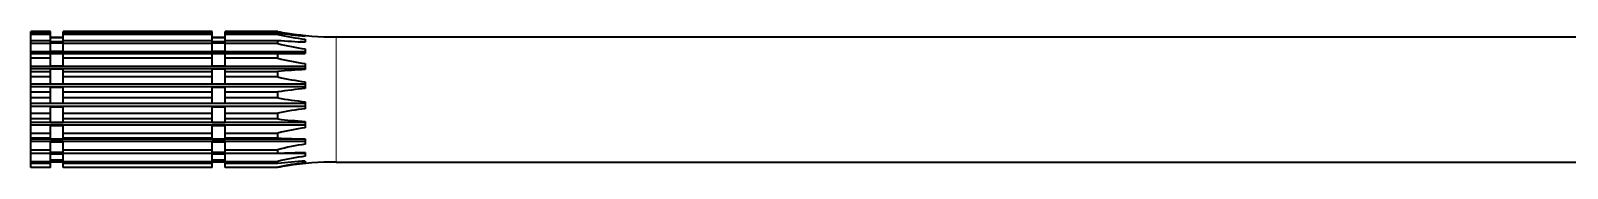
# Model space of a CAD drawing. Extents: x -898 to 594, y 0 to 420.
# Drawn here: x -898 to -152, y 201 to 267 of the extents above; entities that cross this region are included whole.
import ezdxf

# ---------------------------------------------------------------- set-up
doc = ezdxf.new("R2010")
doc.units = 0

msp = doc.modelspace()

# ---------------------------------------------------------------- linework, layer by layer
at = {"color": 7, "lineweight": 35, "ltscale": 0.016549}
for p, q in [((-898.258362, 266.547058), (-898.258362, 267.209015)), ((-888.733398, 266.547058), (-888.733398, 267.209015)), ((-882.484375, 266.547058), (-882.484375, 267.209015)), ((-810.09436, 266.547058), (-810.09436, 267.209015)), ((-803.845398, 266.547058), (-803.845398, 267.209015))]:
    msp.add_line(p, q, dxfattribs=at)
at = {"color": 7, "lineweight": 35, "ltscale": 0.238124}
for p, q in [((-888.733398, 267.209015), (-898.258362, 267.209015)), ((-898.258362, 266.547058), (-888.733398, 266.547058)), ((-888.733398, 265.828369), (-898.258362, 265.828369)), ((-898.258362, 262.906769), (-888.733398, 262.906769)), ((-888.733398, 261.339111), (-898.258362, 261.339111)), ((-898.258362, 256.443848), (-888.733398, 256.443848)), ((-888.733398, 254.180695), (-898.258362, 254.180695)), ((-898.258362, 247.79097), (-888.733398, 247.79097)), ((-888.733398, 245.053818), (-898.258362, 245.053818)), ((-898.258362, 237.795074), (-888.733398, 237.795074)), ((-888.733398, 234.851883), (-898.258362, 234.851883)), ((-898.258362, 227.434677), (-888.733398, 227.434677)), ((-888.733398, 224.573532), (-898.258362, 224.573532)), ((-898.258362, 217.723907), (-888.733398, 217.723907)), ((-888.733398, 215.224869), (-898.258362, 215.224869)), ((-898.258362, 209.613327), (-888.733398, 209.613327)), ((-888.733398, 207.721039), (-898.258362, 207.721039)), ((-898.258362, 203.896851), (-888.733398, 203.896851)), ((-888.733398, 202.796524), (-898.258362, 202.796524)), ((-898.258362, 201.134064), (-888.733398, 201.134064)), ((-888.733398, 200.933411), (-898.258362, 200.933411))]:
    msp.add_line(p, q, dxfattribs=at)
at = {"color": 7, "lineweight": 35, "ltscale": 0.017967}
for p, q in [((-898.258362, 265.828369), (-898.258362, 266.547058)), ((-888.733398, 265.828369), (-888.733398, 266.547058)), ((-882.484375, 265.828369), (-882.484375, 266.547058)), ((-810.09436, 265.828369), (-810.09436, 266.547058)), ((-803.845398, 265.828369), (-803.845398, 266.547058)), ((-778.333435, 265.828369), (-778.333435, 266.547058))]:
    msp.add_line(p, q, dxfattribs=at)
at = {"color": 7, "lineweight": 35, "ltscale": 0.07304}
for p, q in [((-898.258362, 262.906769), (-898.258362, 265.828369)), ((-888.733398, 262.906769), (-888.733398, 265.828369)), ((-882.484375, 262.906769), (-882.484375, 265.828369)), ((-810.09436, 262.906769), (-810.09436, 265.828369)), ((-803.845398, 262.906769), (-803.845398, 265.828369))]:
    msp.add_line(p, q, dxfattribs=at)
at = {"color": 7, "lineweight": 35, "ltscale": 0.039191}
for p, q in [((-898.258362, 261.339111), (-898.258362, 262.906769)), ((-888.733398, 261.339111), (-888.733398, 262.906769)), ((-882.484375, 261.339111), (-882.484375, 262.906769)), ((-810.09436, 261.339111), (-810.09436, 262.906769)), ((-803.845398, 261.339111), (-803.845398, 262.906769)), ((-778.333435, 261.339111), (-778.333435, 262.906769))]:
    msp.add_line(p, q, dxfattribs=at)
at = {"color": 7, "lineweight": 35, "ltscale": 0.100048}
msp.add_line((-898.258362, 257.337189), (-898.258362, 261.339111), dxfattribs=at)
at = {"color": 7, "lineweight": 35, "ltscale": 0.156226}
for p, q in [((-888.733398, 264.518372), (-882.484375, 264.518372)), ((-888.733398, 264.461884), (-882.484375, 264.461884)), ((-888.733398, 264.309845), (-882.484375, 264.309845)), ((-888.733398, 262.401642), (-882.484375, 262.401642)), ((-882.484375, 262.191711), (-888.733398, 262.191711)), ((-888.733398, 261.730591), (-882.484375, 261.730591)), ((-888.733398, 257.568207), (-882.484375, 257.568207)), ((-888.733398, 256.443848), (-882.484375, 256.443848)), ((-888.733398, 250.434708), (-882.484375, 250.434708)), ((-888.733398, 248.967133), (-882.484375, 248.967133)), ((-888.733398, 241.699448), (-882.484375, 241.699448)), ((-888.733398, 240.032272), (-882.484375, 240.032272)), ((-888.733398, 232.217484), (-882.484375, 232.217484)), ((-888.733398, 230.513916), (-882.484375, 230.513916)), ((-888.733398, 222.916977), (-882.484375, 222.916977)), ((-888.733398, 221.343765), (-882.484375, 221.343765)), ((-888.733398, 214.708328), (-882.484375, 214.708328)), ((-888.733398, 213.419479), (-882.484375, 213.419479)), ((-888.733398, 208.395035), (-882.484375, 208.395035)), ((-882.484375, 207.738464), (-888.733398, 207.738464)), ((-888.733398, 207.516708), (-882.484375, 207.516708)), ((-888.733398, 204.595123), (-882.484375, 204.595123)), ((-882.484375, 204.401917), (-888.733398, 204.401917)), ((-888.733398, 204.213287), (-882.484375, 204.213287)), ((-888.733398, 203.624054), (-882.484375, 203.624054))]:
    msp.add_line(p, q, dxfattribs=at)
at = {"color": 7, "lineweight": 35, "ltscale": 0.094273}
for p, q in [((-888.733398, 257.568207), (-888.733398, 261.339111)), ((-882.484375, 257.568207), (-882.484375, 261.339111)), ((-810.09436, 257.568207), (-810.09436, 261.339111)), ((-803.845398, 257.568207), (-803.845398, 261.339111))]:
    msp.add_line(p, q, dxfattribs=at)
at = {"color": 7, "lineweight": 35}
for p, q in [((-810.09436, 267.209015), (-882.484375, 267.209015)), ((-882.484375, 266.547058), (-810.09436, 266.547058)), ((-810.09436, 265.828369), (-882.484375, 265.828369)), ((-882.484375, 262.906769), (-810.09436, 262.906769)), ((-810.09436, 261.339111), (-882.484375, 261.339111)), ((-778.333435, 267.209015), (-803.845398, 267.209015)), ((-803.845398, 266.547058), (-778.333435, 266.547058)), ((-778.333435, 265.828369), (-803.845398, 265.828369)), ((-803.845398, 262.906769), (-778.333435, 262.906769)), ((-778.333435, 261.339111), (-803.845398, 261.339111)), ((-749.94696, 264.551208), (164.830109, 264.551208)), ((-764.998413, 257.337189), (-898.258362, 257.337189)), ((-882.484375, 256.443848), (-810.09436, 256.443848)), ((-810.09436, 254.180695), (-882.484375, 254.180695)), ((-803.845398, 256.443848), (-778.333435, 256.443848)), ((-778.333435, 254.180695), (-803.845398, 254.180695)), ((-764.998413, 250.205231), (-898.258362, 250.205231)), ((-764.998413, 249.039185), (-898.258362, 249.039185)), ((-882.484375, 247.79097), (-810.09436, 247.79097)), ((-803.845398, 247.79097), (-778.333435, 247.79097)), ((-764.998413, 241.493958), (-898.258362, 241.493958)), ((-764.998413, 240.169327), (-898.258362, 240.169327)), ((-810.09436, 245.053818), (-882.484375, 245.053818)), ((-778.333435, 245.053818), (-803.845398, 245.053818)), ((-764.998413, 232.056107), (-898.258362, 232.056107)), ((-882.484375, 237.795074), (-810.09436, 237.795074)), ((-810.09436, 234.851883), (-882.484375, 234.851883)), ((-803.845398, 237.795074), (-778.333435, 237.795074)), ((-778.333435, 234.851883), (-803.845398, 234.851883)), ((-764.998413, 230.702545), (-898.258362, 230.702545)), ((-882.484375, 227.434677), (-810.09436, 227.434677)), ((-810.09436, 224.573532), (-882.484375, 224.573532)), ((-803.845398, 227.434677), (-778.333435, 227.434677)), ((-778.333435, 224.573532), (-803.845398, 224.573532)), ((-764.998413, 222.815491), (-898.258362, 222.815491)), ((-764.998413, 221.565521), (-898.258362, 221.565521)), ((-882.484375, 217.723907), (-810.09436, 217.723907)), ((-803.845398, 217.723907), (-778.333435, 217.723907)), ((-764.998413, 214.676682), (-898.258362, 214.676682)), ((-764.998413, 213.652634), (-898.258362, 213.652634)), ((-810.09436, 215.224869), (-882.484375, 215.224869)), ((-882.484375, 209.613327), (-810.09436, 209.613327)), ((-778.333435, 215.224869), (-803.845398, 215.224869)), ((-803.845398, 209.613327), (-778.333435, 209.613327)), ((-810.09436, 207.721039), (-882.484375, 207.721039)), ((-882.484375, 203.896851), (-810.09436, 203.896851)), ((-810.09436, 202.796524), (-882.484375, 202.796524)), ((-778.333435, 207.721039), (-803.845398, 207.721039)), ((-803.845398, 203.896851), (-778.333435, 203.896851)), ((-778.333435, 202.796524), (-803.845398, 202.796524)), ((-749.94696, 203.591217), (164.830109, 203.591217)), ((-882.484375, 201.134064), (-810.09436, 201.134064)), ((-810.09436, 200.933411), (-882.484375, 200.933411)), ((-803.845398, 201.134064), (-778.333435, 201.134064)), ((-778.333435, 200.933411), (-803.845398, 200.933411))]:
    msp.add_line(p, q, dxfattribs=at)
at = {"color": 7, "lineweight": 35, "ltscale": 0.156224}
for p, q in [((-810.09436, 264.518372), (-803.845398, 264.518372)), ((-810.09436, 264.461884), (-803.845398, 264.461884)), ((-810.09436, 264.309845), (-803.845398, 264.309845)), ((-810.09436, 262.401642), (-803.845398, 262.401642)), ((-803.845398, 262.191711), (-810.09436, 262.191711)), ((-810.09436, 261.730591), (-803.845398, 261.730591)), ((-810.09436, 257.568207), (-803.845398, 257.568207)), ((-810.09436, 256.443848), (-803.845398, 256.443848)), ((-810.09436, 250.434708), (-803.845398, 250.434708)), ((-810.09436, 248.967133), (-803.845398, 248.967133)), ((-810.09436, 241.699448), (-803.845398, 241.699448)), ((-810.09436, 240.032272), (-803.845398, 240.032272)), ((-810.09436, 232.217484), (-803.845398, 232.217484)), ((-810.09436, 230.513916), (-803.845398, 230.513916)), ((-810.09436, 222.916977), (-803.845398, 222.916977)), ((-810.09436, 221.343765), (-803.845398, 221.343765)), ((-810.09436, 214.708328), (-803.845398, 214.708328)), ((-810.09436, 213.419479), (-803.845398, 213.419479)), ((-810.09436, 208.395035), (-803.845398, 208.395035)), ((-803.845398, 207.738464), (-810.09436, 207.738464)), ((-810.09436, 207.516708), (-803.845398, 207.516708)), ((-810.09436, 204.595123), (-803.845398, 204.595123)), ((-803.845398, 204.401917), (-810.09436, 204.401917)), ((-810.09436, 204.213287), (-803.845398, 204.213287)), ((-810.09436, 203.624054), (-803.845398, 203.624054))]:
    msp.add_line(p, q, dxfattribs=at)
at = {"color": 7, "lineweight": 35, "ltscale": 0.061798}
msp.add_line((-764.998413, 262.191711), (-767.470337, 262.191711), dxfattribs=at)
at = {"color": 7, "lineweight": 35, "ltscale": 0.007588}
msp.add_line((-764.998413, 265.277924), (-764.998413, 264.974396), dxfattribs=at)
at = {"color": 7, "lineweight": 35, "ltscale": 0.033488}
msp.add_line((-764.998413, 263.419525), (-764.998413, 262.079987), dxfattribs=at)
at = {"color": 7, "lineweight": 13}
for p, q in [((-749.94696, 226.645828), (-749.94696, 264.551208)), ((-749.94696, 203.591217), (-749.94696, 226.645828))]:
    msp.add_line(p, q, dxfattribs=at)
at = {"color": 7, "lineweight": 35, "ltscale": 0.022334}
msp.add_line((-898.258362, 256.443848), (-898.258362, 257.337189), dxfattribs=at)
at = {"color": 7, "lineweight": 35, "ltscale": 0.056579}
for p, q in [((-898.258362, 254.180695), (-898.258362, 256.443848)), ((-888.733398, 254.180695), (-888.733398, 256.443848)), ((-882.484375, 254.180695), (-882.484375, 256.443848)), ((-810.09436, 254.180695), (-810.09436, 256.443848)), ((-803.845398, 254.180695), (-803.845398, 256.443848)), ((-778.333435, 254.180695), (-778.333435, 256.443848))]:
    msp.add_line(p, q, dxfattribs=at)
at = {"color": 7, "lineweight": 35, "ltscale": 0.099387}
msp.add_line((-898.258362, 250.205231), (-898.258362, 254.180695), dxfattribs=at)
at = {"color": 7, "lineweight": 35, "ltscale": 0.09365}
for p, q in [((-888.733398, 250.434708), (-888.733398, 254.180695)), ((-882.484375, 250.434708), (-882.484375, 254.180695)), ((-810.09436, 250.434708), (-810.09436, 254.180695)), ((-803.845398, 250.434708), (-803.845398, 254.180695))]:
    msp.add_line(p, q, dxfattribs=at)
at = {"color": 7, "lineweight": 35, "ltscale": 0.333376}
msp.add_line((-778.333435, 256.443848), (-764.998413, 256.443848), dxfattribs=at)
at = {"color": 7, "lineweight": 35, "ltscale": 0.056112}
msp.add_line((-764.998413, 258.688324), (-764.998413, 256.443848), dxfattribs=at)
at = {"color": 7, "lineweight": 35, "ltscale": 0.029151}
msp.add_line((-898.258362, 249.039185), (-898.258362, 250.205231), dxfattribs=at)
at = {"color": 7, "lineweight": 35, "ltscale": 0.031205}
msp.add_line((-898.258362, 247.79097), (-898.258362, 249.039185), dxfattribs=at)
at = {"color": 7, "lineweight": 35, "ltscale": 0.068429}
for p, q in [((-898.258362, 245.053818), (-898.258362, 247.79097)), ((-888.733398, 245.053818), (-888.733398, 247.79097)), ((-882.484375, 245.053818), (-882.484375, 247.79097)), ((-810.09436, 245.053818), (-810.09436, 247.79097)), ((-803.845398, 245.053818), (-803.845398, 247.79097)), ((-778.333435, 245.053818), (-778.333435, 247.79097))]:
    msp.add_line(p, q, dxfattribs=at)
at = {"color": 7, "lineweight": 35, "ltscale": 0.029404}
for p, q in [((-888.733398, 247.79097), (-888.733398, 248.967133)), ((-882.484375, 247.79097), (-882.484375, 248.967133)), ((-810.09436, 247.79097), (-810.09436, 248.967133)), ((-803.845398, 247.79097), (-803.845398, 248.967133))]:
    msp.add_line(p, q, dxfattribs=at)
at = {"color": 7, "lineweight": 35, "ltscale": 0.073242}
msp.add_line((-764.998413, 251.54744), (-764.998413, 248.617752), dxfattribs=at)
at = {"color": 7, "lineweight": 35, "ltscale": 0.088997}
msp.add_line((-898.258362, 241.493958), (-898.258362, 245.053818), dxfattribs=at)
at = {"color": 7, "lineweight": 35, "ltscale": 0.033116}
msp.add_line((-898.258362, 240.169327), (-898.258362, 241.493958), dxfattribs=at)
at = {"color": 7, "lineweight": 35, "ltscale": 0.059356}
msp.add_line((-898.258362, 237.795074), (-898.258362, 240.169327), dxfattribs=at)
at = {"color": 7, "lineweight": 35, "ltscale": 0.083859}
for p, q in [((-888.733398, 241.699448), (-888.733398, 245.053818)), ((-882.484375, 241.699448), (-882.484375, 245.053818)), ((-810.09436, 241.699448), (-810.09436, 245.053818)), ((-803.845398, 241.699448), (-803.845398, 245.053818))]:
    msp.add_line(p, q, dxfattribs=at)
at = {"color": 7, "lineweight": 35, "ltscale": 0.05593}
for p, q in [((-888.733398, 237.795074), (-888.733398, 240.032272)), ((-882.484375, 237.795074), (-882.484375, 240.032272)), ((-810.09436, 237.795074), (-810.09436, 240.032272)), ((-803.845398, 237.795074), (-803.845398, 240.032272))]:
    msp.add_line(p, q, dxfattribs=at)
at = {"color": 7, "lineweight": 35, "ltscale": 0.083203}
msp.add_line((-764.998413, 242.695847), (-764.998413, 239.367737), dxfattribs=at)
at = {"color": 7, "lineweight": 35, "ltscale": 0.07358}
for p, q in [((-898.258362, 234.851883), (-898.258362, 237.795074)), ((-888.733398, 234.851883), (-888.733398, 237.795074)), ((-882.484375, 234.851883), (-882.484375, 237.795074)), ((-810.09436, 234.851883), (-810.09436, 237.795074)), ((-803.845398, 234.851883), (-803.845398, 237.795074)), ((-778.333435, 234.851883), (-778.333435, 237.795074))]:
    msp.add_line(p, q, dxfattribs=at)
at = {"color": 7, "lineweight": 35, "ltscale": 0.069894}
msp.add_line((-898.258362, 232.056107), (-898.258362, 234.851883), dxfattribs=at)
at = {"color": 7, "lineweight": 35, "ltscale": 0.033839}
msp.add_line((-898.258362, 230.702545), (-898.258362, 232.056107), dxfattribs=at)
at = {"color": 7, "lineweight": 35, "ltscale": 0.06586}
for p, q in [((-888.733398, 232.217484), (-888.733398, 234.851883)), ((-882.484375, 232.217484), (-882.484375, 234.851883)), ((-810.09436, 232.217484), (-810.09436, 234.851883)), ((-803.845398, 232.217484), (-803.845398, 234.851883))]:
    msp.add_line(p, q, dxfattribs=at)
at = {"color": 7, "lineweight": 35, "ltscale": 0.085019}
msp.add_line((-764.998413, 233.000015), (-764.998413, 229.599243), dxfattribs=at)
at = {"color": 7, "lineweight": 35, "ltscale": 0.081697}
msp.add_line((-898.258362, 227.434677), (-898.258362, 230.702545), dxfattribs=at)
at = {"color": 7, "lineweight": 35, "ltscale": 0.035964}
for p, q in [((-898.258362, 225.996109), (-898.258362, 227.434677)), ((-888.733398, 225.996109), (-888.733398, 227.434677)), ((-882.484375, 225.996109), (-882.484375, 227.434677)), ((-810.09436, 225.996109), (-810.09436, 227.434677)), ((-803.845398, 225.996109), (-803.845398, 227.434677)), ((-778.333435, 225.996109), (-778.333435, 227.434677))]:
    msp.add_line(p, q, dxfattribs=at)
at = {"color": 7, "lineweight": 35, "ltscale": 0.035564}
for p, q in [((-898.258362, 224.573532), (-898.258362, 225.996109)), ((-888.733398, 224.573532), (-888.733398, 225.996109)), ((-882.484375, 224.573532), (-882.484375, 225.996109)), ((-810.09436, 224.573532), (-810.09436, 225.996109)), ((-803.845398, 224.573532), (-803.845398, 225.996109)), ((-778.333435, 224.573532), (-778.333435, 225.996109))]:
    msp.add_line(p, q, dxfattribs=at)
at = {"color": 7, "lineweight": 35, "ltscale": 0.043951}
msp.add_line((-898.258362, 222.815491), (-898.258362, 224.573532), dxfattribs=at)
at = {"color": 7, "lineweight": 35, "ltscale": 0.076981}
for p, q in [((-888.733398, 227.434677), (-888.733398, 230.513916)), ((-882.484375, 227.434677), (-882.484375, 230.513916)), ((-810.09436, 227.434677), (-810.09436, 230.513916)), ((-803.845398, 227.434677), (-803.845398, 230.513916))]:
    msp.add_line(p, q, dxfattribs=at)
at = {"color": 7, "lineweight": 35, "ltscale": 0.041414}
for p, q in [((-888.733398, 222.916977), (-888.733398, 224.573532)), ((-882.484375, 222.916977), (-882.484375, 224.573532)), ((-810.09436, 222.916977), (-810.09436, 224.573532)), ((-803.845398, 222.916977), (-803.845398, 224.573532))]:
    msp.add_line(p, q, dxfattribs=at)
at = {"color": 7, "lineweight": 35, "ltscale": 0.031249}
msp.add_line((-898.258362, 221.565521), (-898.258362, 222.815491), dxfattribs=at)
at = {"color": 7, "lineweight": 35, "ltscale": 0.09604}
for p, q in [((-898.258362, 217.723907), (-898.258362, 221.565521)), ((-898.258362, 203.896851), (-898.258362, 207.738464))]:
    msp.add_line(p, q, dxfattribs=at)
at = {"color": 7, "lineweight": 35, "ltscale": 0.062476}
for p, q in [((-898.258362, 215.224869), (-898.258362, 217.723907)), ((-888.733398, 215.224869), (-888.733398, 217.723907)), ((-882.484375, 215.224869), (-882.484375, 217.723907)), ((-810.09436, 215.224869), (-810.09436, 217.723907)), ((-803.845398, 215.224869), (-803.845398, 217.723907)), ((-778.333435, 215.224869), (-778.333435, 217.723907))]:
    msp.add_line(p, q, dxfattribs=at)
at = {"color": 7, "lineweight": 35, "ltscale": 0.090496}
for p, q in [((-888.733398, 217.723907), (-888.733398, 221.343765)), ((-882.484375, 217.723907), (-882.484375, 221.343765)), ((-810.09436, 217.723907), (-810.09436, 221.343765)), ((-803.845398, 217.723907), (-803.845398, 221.343765)), ((-888.733398, 203.896851), (-888.733398, 207.516708)), ((-882.484375, 203.896851), (-882.484375, 207.516708)), ((-810.09436, 203.896851), (-810.09436, 207.516708)), ((-803.845398, 203.896851), (-803.845398, 207.516708))]:
    msp.add_line(p, q, dxfattribs=at)
at = {"color": 7, "lineweight": 35, "ltscale": 0.078513}
msp.add_line((-764.998413, 223.409042), (-764.998413, 220.268509), dxfattribs=at)
at = {"color": 7, "lineweight": 35, "ltscale": 0.013705}
msp.add_line((-898.258362, 214.676682), (-898.258362, 215.224869), dxfattribs=at)
at = {"color": 7, "lineweight": 35, "ltscale": 0.025601}
msp.add_line((-898.258362, 213.652634), (-898.258362, 214.676682), dxfattribs=at)
at = {"color": 7, "lineweight": 35, "ltscale": 0.100983}
msp.add_line((-898.258362, 209.613327), (-898.258362, 213.652634), dxfattribs=at)
at = {"color": 7, "lineweight": 35, "ltscale": 0.047307}
for p, q in [((-898.258362, 207.721039), (-898.258362, 209.613327)), ((-888.733398, 207.721039), (-888.733398, 209.613327)), ((-882.484375, 207.721039), (-882.484375, 209.613327)), ((-810.09436, 207.721039), (-810.09436, 209.613327)), ((-803.845398, 207.721039), (-803.845398, 209.613327)), ((-778.333435, 207.721039), (-778.333435, 209.613327))]:
    msp.add_line(p, q, dxfattribs=at)
at = {"color": 7, "lineweight": 35, "ltscale": 0.012914}
for p, q in [((-888.733398, 214.708328), (-888.733398, 215.224869)), ((-882.484375, 214.708328), (-882.484375, 215.224869)), ((-810.09436, 214.708328), (-810.09436, 215.224869)), ((-803.845398, 214.708328), (-803.845398, 215.224869))]:
    msp.add_line(p, q, dxfattribs=at)
at = {"color": 7, "lineweight": 35, "ltscale": 0.095154}
for p, q in [((-888.733398, 209.613327), (-888.733398, 213.419479)), ((-882.484375, 209.613327), (-882.484375, 213.419479)), ((-810.09436, 209.613327), (-810.09436, 213.419479)), ((-803.845398, 209.613327), (-803.845398, 213.419479))]:
    msp.add_line(p, q, dxfattribs=at)
at = {"color": 7, "lineweight": 35, "ltscale": 0.064322}
msp.add_line((-764.998413, 214.861755), (-764.998413, 212.288879), dxfattribs=at)
at = {"color": 7, "lineweight": 35, "ltscale": 0.027508}
for p, q in [((-898.258362, 202.796524), (-898.258362, 203.896851)), ((-888.733398, 202.796524), (-888.733398, 203.896851)), ((-882.484375, 202.796524), (-882.484375, 203.896851)), ((-810.09436, 202.796524), (-810.09436, 203.896851)), ((-803.845398, 202.796524), (-803.845398, 203.896851)), ((-778.333435, 202.796524), (-778.333435, 203.896851))]:
    msp.add_line(p, q, dxfattribs=at)
at = {"color": 7, "lineweight": 35, "ltscale": 0.041562}
for p, q in [((-898.258362, 201.134064), (-898.258362, 202.796524)), ((-888.733398, 201.134064), (-888.733398, 202.796524)), ((-882.484375, 201.134064), (-882.484375, 202.796524)), ((-810.09436, 201.134064), (-810.09436, 202.796524)), ((-803.845398, 201.134064), (-803.845398, 202.796524))]:
    msp.add_line(p, q, dxfattribs=at)
at = {"color": 7, "lineweight": 35, "ltscale": 0.324283}
msp.add_line((-764.998413, 207.738464), (-777.969727, 207.738464), dxfattribs=at)
at = {"color": 7, "lineweight": 35, "ltscale": 0.043835}
msp.add_line((-764.998413, 208.194839), (-764.998413, 206.441452), dxfattribs=at)
at = {"color": 7, "lineweight": 35, "ltscale": 0.019056}
msp.add_line((-764.998413, 204.060867), (-764.998413, 203.298615), dxfattribs=at)
at = {"color": 7, "lineweight": 35, "ltscale": 0.005016}
for p, q in [((-898.258362, 200.933411), (-898.258362, 201.134064)), ((-888.733398, 200.933411), (-888.733398, 201.134064)), ((-882.484375, 200.933411), (-882.484375, 201.134064)), ((-810.09436, 200.933411), (-810.09436, 201.134064)), ((-803.845398, 200.933411), (-803.845398, 201.134064)), ((-778.333435, 200.933411), (-778.333435, 201.134064))]:
    msp.add_line(p, q, dxfattribs=at)
at = {"color": 7, "lineweight": 35}
for centre, radius, start, end in [((-748.213989, 640.484375), 378.776771, 265.439159, 267.46026), ((-746.517212, 438.651031), 174.369212, 259.486663, 261.076287), ((-747.98877, 466.371765), 202.114986, 261.365231, 265.172345), ((-747.56012, 397.942902), 135.650026, 256.88794, 262.613906), ((-747.402649, 381.947906), 124.510479, 255.616159, 261.875679), ((-748.366516, 426.542297), 162.119973, 261.058105, 264.111644), ((-749.94696, 416.951202), 152.399995, 261.084627, 269.999997), ((-747.416016, 375.542755), 125.236953, 255.707717, 261.92933), ((-748.240234, -129.367416), 378.356752, 92.538579, 94.56192), ((-748.000549, 38.069916), 202.014789, 94.826679, 98.635684), ((-747.596069, 379.869049), 138.273736, 257.156325, 262.769846), ((-747.874939, 405.100098), 172.950581, 259.856743, 264.317943), ((-748.148621, 493.107605), 270.224806, 263.586539, 266.425008), ((-747.71051, 81.068901), 149.533984, 96.638967, 101.817077), ((-747.476318, 92.355301), 129.10896, 97.800085, 103.827427), ((-748.329773, 1071.5), 856.800519, 267.993192, 268.88527), ((-747.386047, 90.063614), 123.488999, 98.199727, 104.513335), ((-748.263062, -450.278503), 658.686113, 91.455885, 92.61658), ((-746.517212, 29.491404), 174.369212, 98.923713, 100.513337), ((-748.100281, -44.938812), 249.572851, 93.882378, 96.957862), ((-747.704102, 54.729641), 149.573099, 96.63967, 101.816421), ((-747.473389, 78.513405), 129.124054, 97.800447, 103.827085), ((-749.94696, 51.191219), 152.399995, 90.000003, 98.915373)]:
    msp.add_arc(centre, radius, start, end, dxfattribs=at)

doc.saveas('drawing.dxf')
